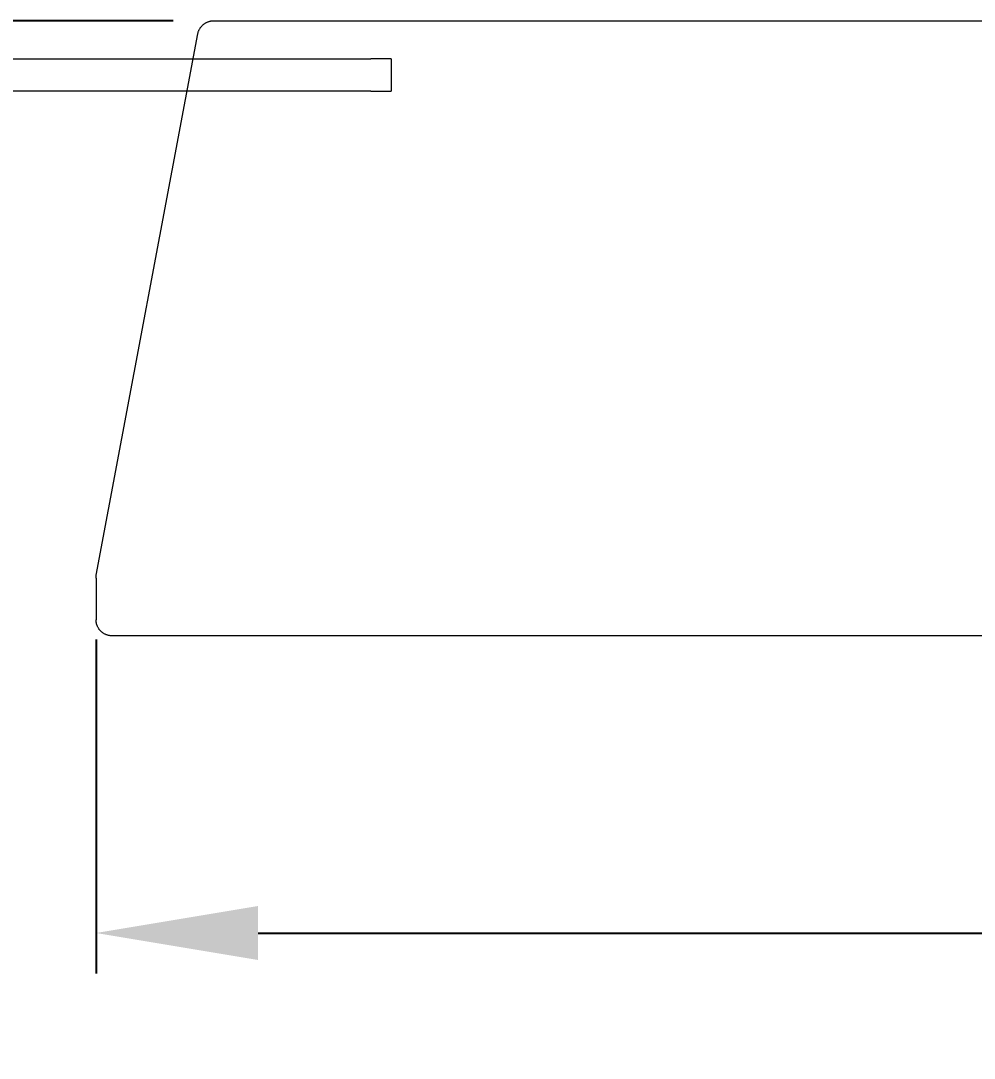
# Model space of a CAD drawing. Header units: millimetres. Extents: x -208 to 4974, y -28 to 3137.
# Drawn here: x 494.5 to 729.8, y 2881.3 to 3137.1 of the extents above; entities that cross this region are included whole.
import ezdxf

# ---------------------------------------------------------------- set-up
doc = ezdxf.new("R2010")
doc.units = ezdxf.units.MM
doc.layers.add('ZANO_R', color=7, linetype='Continuous', lineweight=0)
doc.layers.add('ZANO_W', color=1, linetype='Continuous', lineweight=0)
doc.styles.add('Arial', font='arial.ttf')
doc.styles.get("Standard").update_dxf_attribs({"font": 'ARIALUNI.TTF'})
doc.dimstyles.new('pl i ang', dxfattribs={"dimtxt": 50, "dimasz": 50, "dimexe": 1.25, "dimexo": 0.625, "dimgap": 10, "dimtad": 1, "dimtoh": 1, "dimtxsty": 'Standard', "dimcen": 2.5, "dimclrd": 1, "dimclre": 1, "dimclrt": 1, "dimadec": 0, "dimazin": 0, "dimtfac": 1, "dimtmove": 0, "dimatfit": 3, "dimfxl": 1, "dimarcsym": 1})

# ---------------------------------------------------------------- blocks, each defined once
blk = doc.blocks.new('*D504')
at = {"layer": 'ZANO_W', "color": 1, "lineweight": -2}
for p, q in [((532.14, 3137.14), (-161.35, 3137.14)), ((-151.35, 3097.14), (-151.35, 2453.74)), ((105.38, 2413.74), (-161.35, 2413.74))]:
    blk.add_line(p, q, dxfattribs=at)
at = {"layer": 'ZANO_W', "color": 1}
for points in [[(-144.69, 3097.14), (-158.02, 3097.14), (-151.35, 3137.14)], [(-158.02, 2453.74), (-144.69, 2453.74), (-151.35, 2413.74)]]:
    blk.add_solid(points, dxfattribs=at)
at = {"layer": 'ZANO_W', "color": 1, "insert": (-181.79, 2775.44), "char_height": 40, "attachment_point": 5, "rotation": 90, "style": 'Arial'}
blk.add_mtext('723', dxfattribs=at)
blk = doc.blocks.new('*D529')
at = {"layer": 'ZANO_W', "color": 1, "lineweight": -2}
for p, q in [((513.11, 2984.57), (513.11, 2902.17)), ((2496.57, 2984.57), (2496.57, 2902.17)), ((553.11, 2912.17), (2456.57, 2912.17))]:
    blk.add_line(p, q, dxfattribs=at)
at = {"layer": 'ZANO_W', "color": 1}
for points in [[(553.11, 2918.84), (553.11, 2905.51), (513.11, 2912.17)], [(2456.57, 2905.51), (2456.57, 2918.84), (2496.57, 2912.17)]]:
    blk.add_solid(points, dxfattribs=at)
at = {"layer": 'ZANO_W', "color": 1, "insert": (1504.84, 2942.61), "char_height": 40, "attachment_point": 5, "style": 'Arial'}
blk.add_mtext('1983', dxfattribs=at)

msp = doc.modelspace()

# ---------------------------------------------------------------- linework, layer by layer
at = {"layer": 'ZANO_R'}
for p, q in [((540.28, 3136.67), (540.4, 3136.74)), ((540.4, 3136.74), (540.53, 3136.8)), ((540.53, 3136.8), (540.66, 3136.85)), ((540.66, 3136.85), (540.79, 3136.9)), ((540.79, 3136.9), (540.92, 3136.94)), ((540.92, 3136.94), (541.05, 3136.98)), ((541.05, 3136.98), (541.18, 3137.02)), ((541.18, 3137.02), (541.32, 3137.05)), ((541.32, 3137.05), (541.45, 3137.08)), ((541.45, 3137.08), (541.59, 3137.1)), ((541.59, 3137.1), (541.73, 3137.11)), ((541.73, 3137.11), (541.87, 3137.13)), ((541.87, 3137.13), (542.01, 3137.13)), ((542.01, 3137.13), (542.14, 3137.14)), ((542.14, 3137.14), (2467.53, 3137.14)), ((538.27, 3134.14), (538.31, 3134.28)), ((538.31, 3134.28), (538.35, 3134.41)), ((538.35, 3134.41), (538.4, 3134.54)), ((538.4, 3134.54), (538.45, 3134.67)), ((538.45, 3134.67), (538.5, 3134.8)), ((538.5, 3134.8), (538.56, 3134.92)), ((538.56, 3134.92), (538.63, 3135.04)), ((538.63, 3135.04), (538.7, 3135.16)), ((538.7, 3135.16), (538.77, 3135.28)), ((538.77, 3135.28), (538.84, 3135.4)), ((538.84, 3135.4), (538.92, 3135.51)), ((538.92, 3135.51), (539.01, 3135.62)), ((539.01, 3135.62), (539.1, 3135.73)), ((539.1, 3135.73), (539.19, 3135.83)), ((539.19, 3135.83), (539.28, 3135.93)), ((539.28, 3135.93), (539.38, 3136.03)), ((539.38, 3136.03), (539.48, 3136.12)), ((539.48, 3136.12), (539.59, 3136.21)), ((539.59, 3136.21), (539.7, 3136.3)), ((539.7, 3136.3), (539.81, 3136.38)), ((539.81, 3136.38), (539.92, 3136.46)), ((539.92, 3136.46), (540.04, 3136.54)), ((540.04, 3136.54), (540.16, 3136.61)), ((540.16, 3136.61), (540.28, 3136.67)), ((513.17, 3000.44), (538.21, 3133.87)), ((538.21, 3133.87), (538.24, 3134.01)), ((538.24, 3134.01), (538.27, 3134.14)), ((260.92, 3127.74), (580.94, 3127.74)), ((585.94, 3127.74), (580.94, 3127.74)), ((585.94, 3127.74), (585.94, 3119.74)), ((580.94, 3119.74), (260.92, 3119.74)), ((580.94, 3119.74), (585.94, 3119.74)), ((513.11, 2999.95), (513.12, 3000.07)), ((513.11, 2999.82), (513.11, 2999.95)), ((513.11, 2999.7), (513.11, 2999.82)), ((513.11, 2999.7), (513.11, 2989.44)), ((513.12, 3000.07), (513.14, 3000.19)), ((513.14, 3000.19), (513.15, 3000.32)), ((513.15, 3000.32), (513.17, 3000.44)), ((513.11, 2989.3), (513.11, 2989.44)), ((513.11, 2989.17), (513.11, 2989.3)), ((513.13, 2989.03), (513.11, 2989.17)), ((513.14, 2988.89), (513.13, 2989.03)), ((513.16, 2988.76), (513.14, 2988.89)), ((513.19, 2988.63), (513.16, 2988.76)), ((513.22, 2988.49), (513.19, 2988.63)), ((513.25, 2988.36), (513.22, 2988.49)), ((513.29, 2988.23), (513.25, 2988.36)), ((513.34, 2988.1), (513.29, 2988.23)), ((513.38, 2987.97), (513.34, 2988.1)), ((513.44, 2987.85), (513.38, 2987.97)), ((513.49, 2987.72), (513.44, 2987.85)), ((513.55, 2987.6), (513.49, 2987.72)), ((513.62, 2987.48), (513.55, 2987.6)), ((513.69, 2987.36), (513.62, 2987.48)), ((513.76, 2987.25), (513.69, 2987.36)), ((513.84, 2987.13), (513.76, 2987.25)), ((513.92, 2987.02), (513.84, 2987.13)), ((514, 2986.91), (513.92, 2987.02)), ((514.09, 2986.81), (514, 2986.91)), ((514.18, 2986.71), (514.09, 2986.81)), ((514.28, 2986.61), (514.18, 2986.71)), ((514.37, 2986.52), (514.28, 2986.61)), ((514.48, 2986.42), (514.37, 2986.52)), ((514.58, 2986.34), (514.48, 2986.42)), ((514.69, 2986.25), (514.58, 2986.34)), ((514.8, 2986.17), (514.69, 2986.25)), ((514.91, 2986.09), (514.8, 2986.17)), ((515.03, 2986.02), (514.91, 2986.09)), ((515.14, 2985.95), (515.03, 2986.02)), ((515.26, 2985.89), (515.14, 2985.95)), ((515.39, 2985.83), (515.26, 2985.89)), ((515.51, 2985.77), (515.39, 2985.83)), ((515.64, 2985.72), (515.51, 2985.77)), ((515.77, 2985.67), (515.64, 2985.72)), ((515.9, 2985.63), (515.77, 2985.67)), ((516.03, 2985.59), (515.9, 2985.63)), ((516.16, 2985.55), (516.03, 2985.59)), ((516.29, 2985.52), (516.16, 2985.55)), ((516.43, 2985.5), (516.29, 2985.52)), ((516.56, 2985.48), (516.43, 2985.5)), ((516.7, 2985.46), (516.56, 2985.48)), ((516.83, 2985.45), (516.7, 2985.46)), ((516.97, 2985.44), (516.83, 2985.45)), ((517.11, 2985.44), (516.97, 2985.44)), ((2492.57, 2985.44), (517.11, 2985.44))]:
    msp.add_line(p, q, dxfattribs=at)

# ---------------------------------------------------------------- dimensions: what is measured, and where the dimension line sits
at = {"layer": 'ZANO_W'}
dim = msp.add_linear_dim(base=(-151.35, 2413.74), p1=(542.14, 3137.14), p2=(115.38, 2413.74), angle=90, dimstyle='pl i ang', override={"dimtxt": 40, "dimasz": 40, "dimexe": 10, "dimexo": 10, "dimtoh": 0, "dimdec": 0, "dimtxsty": 'Arial', "dimtdec": 0, "dimtmove": 1}, dxfattribs=at)
dim.commit()
dim.dimension.update_dxf_attribs({"geometry": '*D504', "text_midpoint": (-181.79, 2775.44)})
dim = msp.add_linear_dim(base=(2496.57, 2912.17), p1=(513.11, 2994.57), p2=(2496.57, 2994.57), dimstyle='pl i ang', override={"dimtxt": 40, "dimasz": 40, "dimexe": 10, "dimexo": 10, "dimtoh": 0, "dimdec": 0, "dimtxsty": 'Arial', "dimtdec": 0, "dimtmove": 1}, dxfattribs=at)
dim.commit()
dim.dimension.update_dxf_attribs({"geometry": '*D529', "text_midpoint": (1504.84, 2942.61)})

doc.saveas('drawing.dxf')
